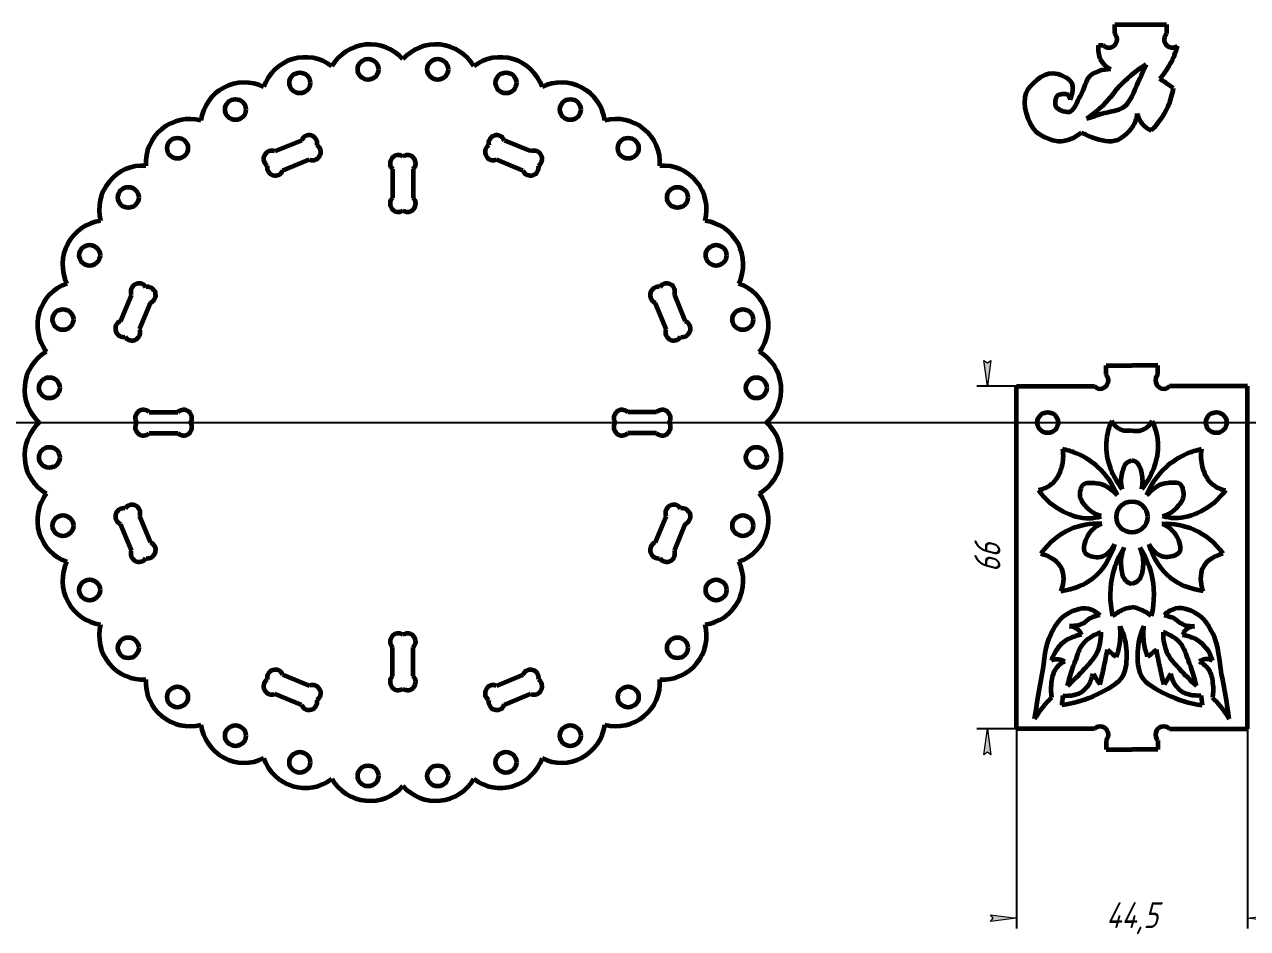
# Model space of a CAD drawing. Header units: millimetres. Extents: x 106 to 531, y -91 to 273.
# Drawn here: x 295.3 to 530.8, y -91.5 to 82.7 of the extents above; entities that cross this region are included whole.
import ezdxf

# ---------------------------------------------------------------- set-up
doc = ezdxf.new("R2010")
doc.units = ezdxf.units.MM
doc.linetypes.add('K5LT32773', pattern=[0])
doc.linetypes.add('K5LT_THIN', pattern=[0])
doc.styles.add('KDIMTEXTSTYLE', font='GOST_AU.SHX', dxfattribs={"width": 0.96, "oblique": 15, "height": 5})
doc.dimstyles.new('KDIMSTYLE (1.00)', dxfattribs={"dimtxt": 5, "dimasz": 1, "dimexe": 2, "dimexo": 0, "dimgap": 1, "dimtad": 1, "dimtxsty": 'KDIMTEXTSTYLE', "dimsah": 1, "dimcen": 0, "dimdle": 1, "dimadec": 0, "dimazin": 0, "dimtfac": 0.667, "dimtmove": 0, "dimatfit": 3, "dimfxl": 1, "dimtvp": 1, "dimtolj": 1, "dimtzin": 0, "dimarcsym": 0})

# ---------------------------------------------------------------- blocks, each defined once
blk = doc.blocks.new('KDIMARROW_01')
blk.add_hatch(color=0).paths.add_polyline_path([(0, 0), (-5, 0.658262491226197), (-4.5, 6e-16), (-5, -0.6582624912261956)])
at = {"color": 0, "linetype": 'K5LT_THIN', "lineweight": 18}
for p, q in [((-4.5, 6e-16), (-5, 0.658262491226197)), ((-5, 0.658262491226197), (0, 0)), ((0, 0), (-5, -0.6582624912261956)), ((-5, -0.6582624912261956), (-4.5, 6e-16)), ((0, 0), (-1, 0))]:
    blk.add_line(p, q, dxfattribs=at)

msp = doc.modelspace()

# ---------------------------------------------------------------- linework, layer by layer
at = {"color": 30, "linetype": 'K5LT32773', "lineweight": 60, "true_color": 0xff8000}
for p, q in [((505.1865528526904, 80.9413013043422), (505.1865528526904, 82.69623727407492)), ((505.1865528526904, 82.69623727407492), (515.1865528526904, 82.69623727407492)), ((515.1865528526904, 82.69623727407492), (515.1865528526904, 80.9413013043422)), ((502.0629952166823, 78.69623727407492), (502.9414888224231, 78.69623727407492)), ((348.5995160381447, 60.36153618014244), (343.5090581265144, 58.25299947445548)), ((387.6831647821882, 60.36153618014264), (392.7736226938185, 58.25299947445575)), ((345.0397918559746, 54.55748134441026), (350.1302497676048, 56.66601805009716)), ((391.2428889643583, 54.55748134441056), (386.1524310527282, 56.66601805009736)), ((366.1413404101675, 54.80951207320922), (366.1413404101675, 49.29964013374385)), ((370.1413404101675, 54.80951207320921), (370.1413404101675, 49.29964013374385)), ((313.7642083604016, 25.52622850239915), (315.8727450660886, 30.61668641402948)), ((422.5184724599317, 25.52622850239975), (420.4099357542448, 30.6166864140299)), ((319.5682631961338, 29.0859526845692), (317.4597264904469, 23.99549477293908)), ((416.7144176241995, 29.08595268456977), (418.8229543298864, 23.9954947729396)), ((503.5176299477621, 15.22946816064623), (503.517629947762, 16.98440413037888)), ((503.517629947762, 16.98440413037888), (508.517629947762, 16.98440413037888)), ((513.517629947762, 16.98440413037888), (508.517629947762, 16.98440413037888)), ((513.517629947762, 15.22946816064623), (513.517629947762, 16.98440413037888)), ((486.267629947762, 12.98440413037888), (501.2725659174948, 12.98440413037888)), ((486.267629947762, -53.01559586962112), (486.267629947762, 12.98440413037888)), ((530.767629947762, 12.98440413037888), (515.7626939780291, 12.98440413037888)), ((530.767629947762, -53.01559586962112), (530.767629947762, 12.98440413037888)), ((319.3162324673371, 7.984404130378892), (324.8261044068024, 7.984404130378891)), ((416.9664483529978, 7.984404130378945), (411.4565764135324, 7.984404130378937)), ((319.316232467337, 3.984404130378891), (324.8261044068024, 3.984404130378891)), ((416.9664483529978, 3.984404130378945), (411.4565764135324, 3.984404130378937)), ((313.7642083604016, -13.55742024164126), (315.8727450660886, -18.64787815327159)), ((319.5682631961338, -17.11714442381131), (317.4597264904469, -12.02668651218119)), ((416.7144176241995, -17.11714442381188), (418.8229543298864, -12.02668651218171)), ((422.5184724599317, -13.55742024164186), (420.4099357542448, -18.64787815327201)), ((366.1413404101675, -42.84070381245133), (366.1413404101675, -37.33083187298596)), ((370.1413404101675, -42.84070381245132), (370.1413404101675, -37.33083187298596)), ((345.0397918559746, -42.58867308365237), (350.1302497676048, -44.69720978933928)), ((391.2428889643583, -42.58867308365267), (386.1524310527282, -44.69720978933947)), ((348.5995160381447, -48.39272791938455), (343.5090581265144, -46.28419121369759)), ((387.6831647821882, -48.39272791938475), (392.7736226938185, -46.28419121369786)), ((501.2725659174948, -53.01559586962112), (486.267629947762, -53.01559586962112)), ((515.7626939780291, -53.01559586962112), (530.767629947762, -53.01559586962112)), ((503.517629947762, -55.26065989988851), (503.517629947762, -57.01559586962112)), ((513.517629947762, -55.26065989988852), (513.517629947762, -57.01559586962112)), ((503.517629947762, -57.01559586962112), (508.517629947762, -57.01559586962112)), ((513.517629947762, -57.01559586962112), (508.517629947762, -57.01559586962112))]:
    msp.add_line(p, q, dxfattribs=at)
at = {"color": 9, "true_color": 0xdca5c1}
msp.add_xline((327.2715900059799, 5.984404130378888), (1, 0), dxfattribs=at)
at = {"color": 30, "linetype": 'K5LT32773', "lineweight": 60, "true_color": 0xff8000}
for centre, radius in [((361.4381026930813, 74.04351882060044), 2), ((374.8445781272536, 74.04351882060044), 2), ((348.2892289251578, 71.42804521104642), 2), ((387.9934518951773, 71.42804521104642), 2), ((335.9032606684106, 66.29760917597903), 2), ((400.3794201519244, 66.29760917597903), 2), ((324.7561837368158, 58.84937049504438), 2), ((411.5264970835191, 58.84937049504438), 2), ((315.2763740455017, 49.36956080373031), 2), ((421.0063067748333, 49.36956080373031), 2), ((307.8281353645672, 38.22248387213554), 2), ((428.4545454557678, 38.22248387213554), 2), ((302.6976993294998, 25.83651561538835), 2), ((433.5849814908352, 25.83651561538835), 2), ((300.0822257199458, 12.68764184746476), 2), ((436.2004551003892, 12.68764184746476), 2), ((492.2889654193081, 5.989688534463987), 2), ((524.7462944762159, 5.989688534463987), 2), ((300.0822257199458, -0.7188335867071771), 2), ((436.2004551003891, -0.7188335867073761), 2), ((508.517629947762, -12.19291463669181), 3), ((302.6976993294998, -13.8677073546308), 2), ((433.5849814908351, -13.86770735463097), 2), ((307.8281353645672, -26.25367561137796), 2), ((428.4545454557677, -26.25367561137813), 2), ((315.2763740455017, -37.40075254297273), 2), ((421.006306774833, -37.40075254297288), 2), ((324.7561837368158, -46.8805622342868), 2), ((411.526497083519, -46.88056223428696), 2), ((335.9032606684106, -54.32880091522145), 2), ((400.3794201519243, -54.32880091522154), 2), ((348.2892289251578, -59.45923695028885), 2), ((387.993451895177, -59.45923695028895), 2), ((361.4381026930813, -62.07471055984286), 2), ((374.8445781272534, -62.07471055984294), 2)]:
    msp.add_circle(centre, radius, dxfattribs=at)
for centre, radius, start, end in [((504.0640208375568, 79.81876928920856), 1.587499999999989, 225.0000000000004, 45.00000000000087), ((516.309084867824, 79.81876928920856), 1.587499999999989, 134.9999999999996, 307.1871231108504), ((361.7988387102004, 70.38090457384206), 8.463246132199643, 41.46008616123297, 149.7899138387678), ((374.4838421101347, 70.38090457384206), 8.463246132199643, 30.2100861612322, 138.539913838767), ((349.3575740936806, 67.90618317577332), 8.463246132199643, 52.71008616123248, 161.0399138387673), ((386.9251067266543, 67.90618317577332), 8.463246132199643, 18.96008616123267, 127.2899138387675), ((337.6381590826452, 63.05184253512357), 8.463246132199643, 63.96008616123301, 172.2899138387679), ((398.6445217376897, 63.05184253512357), 8.463246132199643, 7.710086161232176, 116.039913838767), ((327.0909642236461, 56.00443224036803), 8.463246132199641, 75.21008616123251, 183.5399138387673), ((409.1917165966889, 56.00443224036803), 8.463246132199641, 356.4600861612327, 104.7899138387675), ((350.0661747960063, 59.75402623126271), 1.587499999999999, 348.9451007451955, 157.4999999999946), ((386.2165060243266, 59.75402623126291), 1.587499999999999, 22.50000000000577, 191.0548992548045), ((350.7377597164846, 58.13267680795875), 1.587499999999999, 247.4999999999923, 56.05489925480283), ((385.5449211038484, 58.13267680795894), 1.587499999999999, 123.9451007451972, 292.5000000000098), ((342.9015481776347, 56.78634071659391), 1.587499999999999, 67.49999999999122, 236.0548992548028), ((367.2638724253011, 55.93204408834288), 1.587499999999999, 56.4451007451972, 225.0000000000007), ((369.0188083950338, 55.93204408834288), 1.587499999999999, 314.9999999999989, 123.5548992548028), ((393.3811326426982, 56.78634071659411), 1.587499999999999, 303.9451007451972, 112.5000000000035), ((318.1213123001781, 47.03478031690005), 8.463246132199641, 86.46008616123271, 194.7899138387675), ((343.573133098113, 55.16499129328994), 1.587499999999999, 168.9451007451955, 337.4999999999956), ((392.70954772222, 55.16499129329014), 1.587499999999999, 202.5000000000014, 11.0548992548045), ((418.1613685201568, 47.03478031690005), 8.463246132199641, 345.2100861612325, 93.5399138387673), ((367.2638724253011, 48.17710811861019), 1.587499999999999, 134.9999999999992, 303.5548992548028), ((369.0188083950338, 48.17710811861019), 1.587499999999999, 236.4451007451972, 45.00000000000101), ((311.0739020054226, 36.48758545790091), 8.463246132199643, 97.71008616123223, 206.0399138387671), ((425.2087788149124, 36.48758545790091), 8.463246132199643, 333.9600861612329, 82.28991383876782), ((306.2195613647729, 24.76817044686553), 8.463246132199643, 108.9600861612328, 217.2899138387676), ((317.3394038239502, 31.22419636290911), 1.587499999999999, 33.94510074519749, 202.5000000000049), ((318.9607532472542, 30.55261144243084), 1.587499999999999, 292.5000000000033, 101.0548992548047), ((417.3219275730793, 30.55261144243141), 1.587499999999999, 78.94510074519532, 247.4999999999932), ((418.9432769963832, 31.22419636290968), 1.587499999999999, 337.4999999999937, 146.0548992548025), ((430.0631194555621, 24.76817044686553), 8.463246132199643, 322.7100861612325, 71.03991383876725), ((314.3717183092814, 24.05956974453753), 1.587499999999999, 112.5000000000066, 281.0548992548047), ((315.9930677325854, 23.38798482405926), 1.587499999999999, 213.9451007451975, 22.50000000001028), ((420.2896130877481, 23.38798482405983), 1.587499999999999, 157.4999999999944, 326.0548992548025), ((421.910962511052, 24.05956974453809), 1.587499999999999, 258.9451007451953, 67.49999999999945), ((303.7448399667041, 12.32690583034577), 8.463246132199643, 120.2100861612322, 228.539913838767), ((432.5378408536308, 12.32690583034577), 8.463246132199643, 311.4600861612329, 59.78991383876777), ((502.3950979326285, 14.10693614551252), 1.587499999999989, 225.0000000000002, 45.00000000000362), ((514.6401619628955, 14.10693614551252), 1.587499999999989, 134.9999999999964, 314.9999999999998), ((318.1937004522034, 6.861872115245262), 1.587499999999999, 44.99999999999934, 213.5548992548027), ((325.948636421936, 6.861872115245262), 1.587499999999999, 326.4451007451973, 135.0000000000007), ((410.3340443983988, 6.861872115245319), 1.587499999999999, 44.99999999999878, 213.5548992548027), ((418.0889803681314, 6.861872115245319), 1.587499999999999, 326.4451007451973, 135.0000000000009), ((303.7448399667041, -0.3580975695882103), 8.463246132199643, 131.460086161233, 239.7899138387678), ((318.1937004522034, 5.10693614551252), 1.587499999999999, 146.4451007451974, 315.0000000000007), ((325.948636421936, 5.10693614551252), 1.587499999999999, 224.9999999999992, 33.55489925480269), ((410.3340443983988, 5.106936145512577), 1.587499999999999, 146.4451007451974, 315.0000000000002), ((418.0889803681314, 5.106936145512577), 1.587499999999999, 224.9999999999994, 33.55489925480269), ((432.5378408536307, -0.3580975695883808), 8.463246132199643, 300.2100861612323, 48.53991383876703), ((306.2195613647729, -12.79936218610794), 8.463246132199643, 142.7100861612324, 251.0399138387673), ((430.063119455562, -12.79936218610811), 8.463246132199643, 288.9600861612326, 37.28991383876744), ((314.3717183092814, -12.09076148377964), 1.587499999999999, 78.94510074519532, 247.4999999999933), ((315.9930677325854, -11.41917656330137), 1.587499999999999, 337.4999999999897, 146.0548992548025), ((420.2896130877481, -11.41917656330194), 1.587499999999999, 33.94510074519754, 202.5000000000055), ((421.910962511052, -12.09076148378021), 1.587499999999999, 292.5000000000005, 101.0548992548047), ((317.3394038239502, -19.25538810215122), 1.587499999999999, 157.4999999999951, 326.0548992548026), ((318.9607532472542, -18.58380318167296), 1.587499999999999, 258.9451007451953, 67.49999999999675), ((417.3219275730793, -18.58380318167352), 1.587499999999999, 112.5000000000067, 281.0548992548047), ((418.9432769963832, -19.25538810215179), 1.587499999999999, 213.9451007451975, 22.50000000000636), ((311.0739020054226, -24.51877719714332), 8.463246132199643, 153.960086161233, 262.2899138387678), ((425.2087788149123, -24.51877719714349), 8.463246132199643, 277.7100861612321, 26.03991383876698), ((318.1213123001781, -35.06597205614247), 8.463246132199641, 165.2100861612325, 273.5399138387673), ((418.1613685201567, -35.06597205614263), 8.463246132199641, 266.4600861612327, 14.78991383876746), ((367.2638724253011, -36.2082998578523), 1.587499999999999, 56.4451007451972, 225.0000000000008), ((369.0188083950338, -36.2082998578523), 1.587499999999999, 314.999999999999, 123.5548992548028), ((343.573133098113, -43.19618303253205), 1.587499999999999, 22.5000000000043, 191.0548992548045), ((392.70954772222, -43.19618303253225), 1.587499999999999, 348.9451007451955, 157.4999999999986), ((327.0909642236461, -44.03562397961045), 8.463246132199641, 176.4600861612327, 284.7899138387675), ((342.9015481776347, -44.81753245583602), 1.587499999999999, 123.9451007451972, 292.5000000000088), ((350.7377597164846, -46.16386854720086), 1.587499999999999, 303.9451007451971, 112.5000000000076), ((367.2638724253011, -43.96323582758499), 1.587499999999999, 134.9999999999993, 303.5548992548028), ((369.0188083950338, -43.96323582758499), 1.587499999999999, 236.4451007451972, 45.00000000000107), ((385.5449211038484, -46.16386854720106), 1.587499999999999, 67.49999999999021, 236.0548992548028), ((393.3811326426982, -44.81753245583622), 1.587499999999999, 247.4999999999965, 56.05489925480283), ((409.1917165966888, -44.03562397961058), 8.463246132199641, 255.2100861612325, 3.539913838767276), ((350.0661747960063, -47.78521797050482), 1.587499999999999, 202.5000000000054, 11.0548992548045), ((386.2165060243266, -47.78521797050502), 1.587499999999999, 168.9451007451955, 337.4999999999942), ((337.6381590826452, -51.08303427436599), 8.463246132199643, 187.7100861612321, 296.039913838767), ((398.6445217376896, -51.0830342743661), 8.463246132199643, 243.9600861612329, 352.2899138387677), ((502.3950979326285, -54.13812788475477), 1.587499999999989, 314.9999999999964, 134.9999999999997), ((514.6401619628955, -54.13812788475477), 1.587499999999989, 45.00000000000026, 225.0000000000036), ((349.3575740936806, -55.93737491501574), 8.463246132199643, 198.9600861612327, 307.2899138387675), ((386.9251067266541, -55.93737491501579), 8.463246132199643, 232.7100861612323, 341.0399138387672), ((361.7988387102004, -58.41209631308448), 8.463246132199643, 210.2100861612322, 318.5399138387671), ((374.4838421101344, -58.41209631308456), 8.463246132199643, 221.460086161233, 329.7899138387678)]:
    msp.add_arc(centre, radius, start, end, dxfattribs=at)
for points, knots in [([(502.0629952166823, 78.69623727407492), (501.9338714740659, 77.66931497707031), (502.0608023102589, 76.77015478705539), (502.4437877252614, 75.99875670403013), (502.8313591685018, 75.21812157632158), (503.4811541155543, 74.5683266292691), (504.3931725664188, 74.04937186287269)], [0, 0, 0, 0, 1, 1, 1, 2, 2, 2, 2]), ([(513.860718032477, 72.22260058371187), (514.6543361686428, 73.12371788147206), (515.3312058513629, 74.0877443992857), (515.8913270806378, 75.11468013715285), (516.4788844801939, 76.19191781377822), (516.9379760371471, 77.33837855694675), (517.2686017514973, 78.55406236665847)], [0, 0, 0, 0, 1, 1, 1, 2, 2, 2, 2]), ([(496.595633201789, 68.20121733940036), (497.1819211971574, 69.51920078123868), (497.3000657329851, 70.5825016036882), (496.9500668092722, 71.3911198067489), (496.4963299211047, 72.43940847941178), (494.4192316003021, 73.2015740776302), (493.2285139306989, 73.25189624603556), (491.3976824815177, 73.32927093430925), (488.7702495355758, 71.07323648205926), (488.0892266221929, 69.44173496559146), (487.2793106219663, 67.50144902716727), (488.3687090460949, 63.62107074658722), (490.0386114633504, 62.08723761031565), (491.1835528535337, 61.03558990611137), (493.3030724606641, 60.1248047582711), (494.912073566244, 60.226461171029), (496.2219265716969, 60.3092174583384), (497.5215164658018, 60.87040400352009), (498.8108432485589, 61.91002080657407)], [0, 0, 0, 0, 1, 1, 1, 2, 2, 2, 3, 3, 3, 4, 4, 4, 5, 5, 5, 6, 6, 6, 6]), ([(504.3931725664188, 74.04937186287269), (502.8096118068229, 74.04068938150263), (501.5395580466748, 73.65671964006252), (500.5830112859747, 72.89746263855238), (499.5069027636422, 72.04330373745722), (499.3260547834116, 70.17736070919638), (498.5450180429465, 68.9100845543667), (497.8802855906531, 67.83151866560803), (497.3293227843134, 65.94074890192948), (496.3298079961767, 65.80879048888895), (495.6523025000592, 65.71934453855883), (494.2518925128396, 66.17414951935723), (493.9373811456653, 66.78348290946768), (493.6657550366111, 67.30973052766814), (493.7672766966737, 68.61774949736093), (494.2032063512777, 68.9986929562375), (494.5856625422832, 69.33290785245231), (495.7483072357343, 69.53899280389504), (496.152591192435, 69.17590975997908), (496.3737239208085, 68.97731285105766), (496.5214045905932, 68.65241537753143), (496.595633201789, 68.20121733940036)], [0, 0, 0, 0, 1, 1, 1, 2, 2, 2, 3, 3, 3, 4, 4, 4, 5, 5, 5, 6, 6, 6, 7, 7, 7, 7]), ([(511.2147729091162, 74.99161292211281), (509.5469498580442, 73.8955450924452), (508.0086096700436, 72.66487294204478), (506.5997523451147, 71.29959647091155), (505.2998772421448, 70.0399310228251), (504.3457881778675, 68.421694540157), (503.0308031089534, 67.17684476707015), (502.0180519123264, 66.21810909233308), (500.9309581794728, 65.3361273845461), (499.7695219103923, 64.53089964370925)], [0, 0, 0, 0, 1, 1, 1, 2, 2, 2, 3, 3, 3, 3]), ([(511.2147729091162, 74.99161292211281), (510.7514976450459, 73.81749353446173), (510.238717582379, 72.66886619408803), (509.6764327211156, 71.54573090099163), (508.825723621839, 69.84648292300211), (508.2705225133694, 67.59444445081817), (506.7843531676747, 66.62304229938997), (505.8162608331656, 65.9902698772919), (504.4033229106367, 65.93146293143724), (503.2154039315135, 65.5769709715496), (502.065153849707, 65.23371994767803), (500.9165265093332, 64.88502950506458), (499.7695219103923, 64.53089964370925)], [0, 0, 0, 0, 1, 1, 1, 2, 2, 2, 3, 3, 3, 4, 4, 4, 4]), ([(512.2608442369565, 62.31568977298849), (513.6539920753924, 63.67624165040158), (514.7205746057393, 65.19407063589543), (515.4605918279976, 66.86917672947004), (515.9551188317905, 67.98859013306995), (516.3038092744041, 69.17823987845702), (516.5066631558379, 70.43812596563126)], [0, 0, 0, 0, 1, 1, 1, 2, 2, 2, 2]), ([(498.8108432485589, 61.91002080657407), (499.5136180613349, 61.49923887123785), (500.2412096759161, 61.14542889138397), (500.9921780450389, 60.89763452952346), (502.4938975003738, 60.40211750187171), (504.3760761647469, 59.89571918569513), (505.7835348288414, 60.48678490469342), (506.3784844673823, 60.7366354650281), (506.9664953128122, 61.17823281715548), (507.4667151739205, 61.62659389775075), (507.9376394251859, 62.04869650220958), (508.3917759430032, 62.54012015235153), (508.7177199628102, 63.07483606832258), (509.1558251708252, 63.79355404858848), (509.4294224310945, 64.60616026806633), (509.5385117436181, 65.51265472675617)], [0, 0, 0, 0, 1, 1, 1, 2, 2, 2, 3, 3, 3, 4, 4, 4, 5, 5, 5, 5]), ([(509.5385117436181, 65.51265472675617), (509.7321915549846, 64.67410502261777), (510.0858332517506, 63.97765168314865), (510.599436833916, 63.42329470834886), (511.0370893059421, 62.95091540876696), (511.5908917736222, 62.58171376364683), (512.2608442369565, 62.31568977298849)], [0, 0, 0, 0, 1, 1, 1, 2, 2, 2, 2]), ([(504.6391998295042, 6.331719039613809), (503.8967918009446, 4.707833316934583), (503.5229351736972, 3.083346013854708), (503.517629947762, 1.458257130374179), (503.5122483541285, -0.1902245923710026), (503.9840718746293, -1.952835116881708), (504.6391998295042, -3.489045110823625), (505.1396380455832, -4.662523029405037), (505.8042010332068, -5.770128008777675), (506.632888792375, -6.811860048941547)], [0, 0, 0, 0, 1, 1, 1, 2, 2, 2, 3, 3, 3, 3]), ([(508.517629947762, 4.458535228451566), (507.4957191017027, 4.287270474945934), (506.6370921406439, 4.414866583780302), (505.9417490645855, 4.84132355495467), (505.4132337234699, 5.165464341498371), (504.9790506451095, 5.662262836384748), (504.6391998295042, 6.331719039613809)], [0, 0, 0, 0, 1, 1, 1, 2, 2, 2, 2]), ([(508.517629947762, 4.458535228451566), (509.5395407938213, 4.287270474945934), (510.3981677548801, 4.414866583780302), (511.0935108309385, 4.84132355495467), (511.622026172054, 5.165464341498371), (512.0562092504144, 5.662262836384748), (512.3960600660198, 6.331719039613809)], [0, 0, 0, 0, 1, 1, 1, 2, 2, 2, 2]), ([(512.3960600660198, 6.331719039613809), (513.1384680945794, 4.707833316934583), (513.5123247218268, 3.083346013854708), (513.517629947762, 1.458257130374179), (513.5230115413955, -0.1902245923710026), (513.0511880208946, -1.952835116881708), (512.3960600660198, -3.489045110823625), (511.8956218499408, -4.662523029405037), (511.2310588623171, -5.770128008777675), (510.402371103149, -6.811860048941547)], [0, 0, 0, 0, 1, 1, 1, 2, 2, 2, 3, 3, 3, 3]), ([(495.1304090246769, 0.9072591293141485), (495.3215370175656, -0.3043468537513832), (495.2702590133366, -1.449555614867492), (494.9765750119897, -2.528367154034164), (494.6788060165326, -3.622184409423696), (494.1389001091206, -4.840675464928132), (493.3356788766591, -5.605047407778919), (492.6066717838336, -6.29879471596125), (491.6665750396339, -6.777389422099318), (490.5153886440597, -7.040831526193138)], [0, 0, 0, 0, 1, 1, 1, 2, 2, 2, 3, 3, 3, 3]), ([(505.6936778958673, -8.015113606545647), (504.8024874009896, -5.872411877383414), (503.5718152994917, -4.077681729365636), (502.0016615913735, -2.630923162492323), (500.8249224957287, -1.546661565174517), (499.3849610187496, -0.6028143520074991), (497.8994212530472, 0.0355330574197978), (497.0180027277033, 0.4142851078628738), (496.0949986515799, 0.7048604651609907), (495.1304090246769, 0.9072591293141485)], [0, 0, 0, 0, 1, 1, 1, 2, 2, 2, 3, 3, 3, 3]), ([(511.3415819996567, -8.015113606545647), (512.2327724945343, -5.872411877383414), (513.4634445960322, -4.077681729365636), (515.0335983041505, -2.630923162492323), (516.2103373997952, -1.546661565174517), (517.6502988767744, -0.6028143520074991), (519.1358386424768, 0.0355330574197978), (520.0172571678206, 0.4142851078628738), (520.9402612439441, 0.7048604651609907), (521.9048508708471, 0.9072591293141485)], [0, 0, 0, 0, 1, 1, 1, 2, 2, 2, 3, 3, 3, 3]), ([(521.9048508708471, 0.9072591293141485), (521.7137228779582, -0.3043468537513832), (521.7650008821873, -1.449555614867492), (522.0586848835343, -2.528367154034164), (522.3564538789914, -3.622184409423696), (522.8963597864033, -4.840675464928132), (523.6995810188648, -5.605047407778919), (524.4285881116904, -6.29879471596125), (525.3686848558903, -6.777389422099318), (526.5198712514642, -7.040831526193138)], [0, 0, 0, 0, 1, 1, 1, 2, 2, 2, 3, 3, 3, 3]), ([(506.632888792375, -6.811860048941547), (506.3904594753602, -5.749174893582349), (506.3904594753601, -4.74002369015394), (506.632888792375, -3.784406438656326), (506.8154244570461, -3.064880300806323), (507.0208939852035, -2.157135678806348), (507.5928131078313, -1.716877143827389), (507.8500978993825, -1.518821473157942), (508.1583701793595, -1.371140809241595), (508.517629947762, -1.273835152078334)], [0, 0, 0, 0, 1, 1, 1, 2, 2, 2, 3, 3, 3, 3]), ([(510.402371103149, -6.811860048941547), (510.6448004201639, -5.749174893582349), (510.6448004201638, -4.74002369015394), (510.402371103149, -3.784406438656326), (510.2198354384778, -3.064880300806323), (510.0143659103204, -2.157135678806348), (509.4424467876927, -1.716877143827389), (509.1851619961415, -1.518821473157942), (508.8768897161646, -1.371140809241595), (508.517629947762, -1.273835152078334)], [0, 0, 0, 0, 1, 1, 1, 2, 2, 2, 3, 3, 3, 3]), ([(490.5153886440597, -7.040831526193138), (491.8623159436059, -8.872913653143492), (493.4519340747073, -10.24032709925227), (495.2842430373641, -11.14307186451948), (496.7804164507899, -11.88020885638556), (498.5765302043975, -12.46537061297042), (500.2582094475848, -12.42502197024646), (501.0393605783275, -12.40627975884353), (501.8256233098402, -12.28663108230901), (502.6169976421224, -12.06607594064291)], [0, 0, 0, 0, 1, 1, 1, 2, 2, 2, 3, 3, 3, 3]), ([(502.6169976421224, -12.06607594064291), (501.5170173883886, -11.71534913353802), (500.6111059803416, -11.16838375509451), (499.8992634179813, -10.42517980531237), (499.3313142662386, -9.83220872551206), (498.6776509344024, -9.04217414201807), (498.5660353080252, -8.271503627691047), (498.4613598315443, -7.548752648143108), (498.6526113979367, -6.407390474725048), (499.1300933545451, -5.963993437382477), (499.6389200291815, -5.491489216160993), (500.8431691420403, -5.574035412794622), (501.6427155617699, -5.656325412008002), (503.1233270656588, -5.808711210360443), (504.4736478436914, -6.594973941872993), (505.6936778958673, -8.015113606545647)], [0, 0, 0, 0, 1, 1, 1, 2, 2, 2, 3, 3, 3, 4, 4, 4, 5, 5, 5, 5]), ([(514.4182622534015, -12.06607594064291), (515.5182425071354, -11.71534913353802), (516.4241539151824, -11.16838375509451), (517.1359964775427, -10.42517980531237), (517.7039456292854, -9.83220872551206), (518.3576089611215, -9.04217414201807), (518.4692245874987, -8.271503627691047), (518.5739000639796, -7.548752648143108), (518.3826484975873, -6.407390474725048), (517.9051665409788, -5.963993437382477), (517.3963398663425, -5.491489216160993), (516.1920907534836, -5.574035412794622), (515.392544333754, -5.656325412008002), (513.9119328298651, -5.808711210360443), (512.5616120518326, -6.594973941872993), (511.3415819996567, -8.015113606545647)], [0, 0, 0, 0, 1, 1, 1, 2, 2, 2, 3, 3, 3, 4, 4, 4, 5, 5, 5, 5]), ([(526.5198712514642, -7.040831526193138), (525.1729439519181, -8.872913653143492), (523.5833258208166, -10.24032709925227), (521.7510168581598, -11.14307186451948), (520.2548434447341, -11.88020885638556), (518.4587296911265, -12.46537061297042), (516.7770504479391, -12.42502197024646), (515.9958993171964, -12.40627975884353), (515.2096365856838, -12.28663108230901), (514.4182622534015, -12.06607594064291)], [0, 0, 0, 0, 1, 1, 1, 2, 2, 2, 3, 3, 3, 3]), ([(502.7024601742544, -13.48476668461113), (500.4628843312982, -13.41850816404249), (498.4260081331367, -13.78884929098092), (496.5918315797703, -14.59579006542641), (494.449298989961, -15.5383912038622), (492.5833494657712, -17.07673126960643), (490.993983007201, -19.21081026265912)], [0, 0, 0, 0, 1, 1, 1, 2, 2, 2, 2]), ([(502.7024601742544, -13.48476668461113), (501.3853277522787, -14.07939127028716), (500.4594749349326, -14.89129297165217), (499.9249017222161, -15.92047178870617), (499.467451998186, -16.80116980095144), (498.9595077024729, -18.37228874274535), (499.4121217003013, -19.03988358868754), (499.8068209446685, -19.6220555553105), (501.2073586248591, -19.98687363468596), (502.018753478368, -19.93724862703834), (503.2111944809729, -19.86431879069823), (504.2794861932954, -19.0381731998356), (505.2236286153352, -17.4588118544504)], [0, 0, 0, 0, 1, 1, 1, 2, 2, 2, 3, 3, 3, 4, 4, 4, 4]), ([(514.3327997212696, -13.48476668461113), (515.6499321432452, -14.07939127028716), (516.5757849605914, -14.89129297165217), (517.1103581733079, -15.92047178870617), (517.567807897338, -16.80116980095144), (518.075752193051, -18.37228874274535), (517.6231381952226, -19.03988358868754), (517.2284389508554, -19.6220555553105), (515.8279012706648, -19.98687363468596), (515.0165064171559, -19.93724862703834), (513.824065414551, -19.86431879069823), (512.7557737022286, -19.0381731998356), (511.8116312801887, -17.4588118544504)], [0, 0, 0, 0, 1, 1, 1, 2, 2, 2, 3, 3, 3, 4, 4, 4, 4]), ([(514.3327997212696, -13.48476668461113), (516.5723755642258, -13.41850816404249), (518.6092517623872, -13.78884929098092), (520.4434283157536, -14.59579006542641), (522.585960905563, -15.5383912038622), (524.4519104297527, -17.07673126960643), (526.041276888323, -19.21081026265912)], [0, 0, 0, 0, 1, 1, 1, 2, 2, 2, 2]), ([(494.8398331715616, -26.47519390645135), (497.30286730261, -26.11439733986303), (499.3682312797666, -25.27400785950275), (501.0359251030314, -23.95402546537051), (502.9625940610144, -22.42906382770018), (504.3584952317824, -20.26399262406014), (505.2236286153352, -17.4588118544504)], [0, 0, 0, 0, 1, 1, 1, 2, 2, 2, 2]), ([(506.9756270235438, -18.09978688184384), (505.9874348962194, -19.67968768524831), (505.2752404213378, -21.31773497747597), (504.839043598899, -23.01392875852682), (504.1642131501015, -25.63807261201568), (504.1499692606039, -28.40138717455625), (504.7963119304061, -31.30387244614853)], [0, 0, 0, 0, 1, 1, 1, 2, 2, 2, 2]), ([(506.9756270235438, -18.09978688184384), (506.4713012259584, -19.34905181980403), (506.2861306624892, -20.57402631660037), (506.4201153331362, -21.77471037223285), (506.5185361912036, -22.65669451603397), (506.6228227481961, -23.78580390745829), (507.2320170345012, -24.38134215029947), (507.5615120405738, -24.7034510100716), (507.9900496783274, -24.94559713153134), (508.517629947762, -25.10778051467869)], [0, 0, 0, 0, 1, 1, 1, 2, 2, 2, 3, 3, 3, 3]), ([(510.0596328719802, -18.09978688184384), (510.5639586695655, -19.34905181980403), (510.7491292330348, -20.57402631660037), (510.6151445623877, -21.77471037223285), (510.5167237043204, -22.65669451603397), (510.4124371473279, -23.78580390745829), (509.8032428610228, -24.38134215029947), (509.4737478549501, -24.7034510100716), (509.0452102171965, -24.94559713153134), (508.517629947762, -25.10778051467869)], [0, 0, 0, 0, 1, 1, 1, 2, 2, 2, 3, 3, 3, 3]), ([(510.0596328719802, -18.09978688184384), (511.0478249993046, -19.67968768524831), (511.7600194741862, -21.31773497747597), (512.1962162966249, -23.01392875852682), (512.8710467454224, -25.63807261201568), (512.88529063492, -28.40138717455625), (512.2389479651179, -31.30387244614853)], [0, 0, 0, 0, 1, 1, 1, 2, 2, 2, 2]), ([(522.1954267239623, -26.47519390645135), (519.7323925929139, -26.11439733986303), (517.6670286157573, -25.27400785950275), (515.9993347924925, -23.95402546537051), (514.0726658345095, -22.42906382770018), (512.6767646637416, -20.26399262406014), (511.8116312801887, -17.4588118544504)], [0, 0, 0, 0, 1, 1, 1, 2, 2, 2, 2]), ([(490.993983007201, -19.21081026265912), (493.0140166224332, -19.83017293264942), (494.3244544562153, -20.79875741848838), (494.9252965085474, -22.11656372017601), (495.4611021963409, -23.29172799024306), (495.4326144173457, -24.74460471900151), (494.8398331715616, -26.47519390645135)], [0, 0, 0, 0, 1, 1, 1, 2, 2, 2, 2]), ([(526.041276888323, -19.21081026265912), (524.0212432730907, -19.83017293264942), (522.7108054393086, -20.79875741848838), (522.1099633869766, -22.11656372017601), (521.574157699183, -23.29172799024306), (521.6026454781783, -24.74460471900151), (522.1954267239623, -26.47519390645135)], [0, 0, 0, 0, 1, 1, 1, 2, 2, 2, 2]), ([(489.7746602755419, -51.11113423700671), (490.2004463561725, -48.21847282624062), (490.6927152358936, -45.33869987987176), (491.2514669147054, -42.4718153979001), (491.7620597567842, -39.85202784097564), (491.7153718506, -36.95122650251259), (492.9497945497435, -34.64474021033342), (493.6007849448034, -33.4283818076664), (494.3858292687561, -32.04283013450924), (495.4603658363214, -31.24808494025732), (496.6964797652884, -30.33383443055143), (498.6545268967923, -29.48197445187255), (500.1123067496866, -29.84511863305197), (500.8762109938809, -30.03541305968071), (501.6146143134627, -30.45384160744371), (502.3275167084319, -31.10040427634097)], [0, 0, 0, 0, 1, 1, 1, 2, 2, 2, 3, 3, 3, 4, 4, 4, 5, 5, 5, 5]), ([(504.7963119304061, -31.30387244614853), (505.5277112102551, -30.67363374746767), (506.3253690221226, -30.20358539404582), (507.1892853660083, -29.89372738588298), (507.6159088784025, -29.7407117464389), (508.0586904056537, -29.62676063045786), (508.517629947762, -29.55187403793982)], [0, 0, 0, 0, 1, 1, 1, 2, 2, 2, 2]), ([(512.2389479651179, -31.30387244614853), (511.5075486852688, -30.67363374746767), (510.7098908734014, -30.20358539404582), (509.8459745295156, -29.89372738588298), (509.4193510171215, -29.7407117464389), (508.9765694898703, -29.62676063045786), (508.517629947762, -29.55187403793982)], [0, 0, 0, 0, 1, 1, 1, 2, 2, 2, 2]), ([(527.260599619982, -51.11113423700671), (526.8348135393514, -48.21847282624062), (526.3425446596303, -45.33869987987176), (525.7837929808186, -42.4718153979001), (525.2732001387398, -39.85202784097564), (525.3198880449239, -36.95122650251259), (524.0854653457804, -34.64474021033342), (523.4344749507205, -33.4283818076664), (522.6494306267679, -32.04283013450924), (521.5748940592025, -31.24808494025732), (520.3387801302356, -30.33383443055143), (518.3807329987317, -29.48197445187255), (516.9229531458374, -29.84511863305197), (516.159048901643, -30.03541305968071), (515.4206455820613, -30.45384160744371), (514.7077431870921, -31.10040427634097)], [0, 0, 0, 0, 1, 1, 1, 2, 2, 2, 3, 3, 3, 4, 4, 4, 5, 5, 5, 5]), ([(502.3275167084319, -31.10040427634097), (501.6706705259837, -31.21776645376245), (501.0553341035755, -31.41877588525168), (500.4815074412077, -31.70343257080865), (499.906541412196, -31.98865445898471), (499.4609040433957, -32.55964888557887), (498.8816336456871, -32.81103750616903), (498.1476873915657, -33.12955151472317), (497.3399291976044, -33.25893607694975), (496.4583590638031, -33.19919119284877)], [0, 0, 0, 0, 1, 1, 1, 2, 2, 2, 3, 3, 3, 3]), ([(514.7077431870921, -31.10040427634097), (515.3645893695403, -31.21776645376245), (515.9799257919484, -31.41877588525168), (516.5537524543163, -31.70343257080865), (517.1287184833279, -31.98865445898471), (517.5743558521283, -32.55964888557887), (518.1536262498369, -32.81103750616903), (518.8875725039582, -33.12955151472314), (519.6953306979195, -33.25893607694973), (520.5769008317206, -33.19919119284878)], [0, 0, 0, 0, 1, 1, 1, 2, 2, 2, 3, 3, 3, 3]), ([(498.8030060035371, -34.92198039132645), (497.7341593023393, -35.05639097067213), (496.7940625954956, -35.36975653962002), (495.982715883006, -35.86207709817015), (494.6252234376958, -36.68579577307788), (493.6281511728615, -38.01047749635764), (492.9914990885032, -39.83612226800943)], [0, 0, 0, 0, 1, 1, 1, 2, 2, 2, 2]), ([(506.2167509717559, -33.25880743845747), (506.9843054969967, -34.9077415564339), (507.3964550282359, -36.57282566264041), (507.4531995654736, -38.25405975707702), (507.5036815142769, -39.74974511487905), (507.4195165153681, -41.53133538732079), (506.7607883529917, -42.77946161008383), (505.8759912594038, -44.45593229618232), (503.5890364268346, -45.47869949923906), (501.7902654130598, -46.39978332478563), (499.7141607978767, -47.46287938678789), (497.4489868841759, -48.14539903764095), (494.9947436719576, -48.44734227734484)], [0, 0, 0, 0, 1, 1, 1, 2, 2, 2, 3, 3, 3, 4, 4, 4, 4]), ([(496.1109108884847, -44.7075324761995), (496.5110058251861, -43.0405726481193), (497.0237858471008, -41.41676924538928), (497.6492509542289, -39.83612226800943), (498.0800784922203, -38.74735450472849), (498.3866073167326, -37.50078288326362), (499.1021276829874, -36.63124713104227), (499.9311977817679, -35.6237201255418), (501.0707089415784, -34.88303787166495), (502.5206611624191, -34.40920036941171)], [0, 0, 0, 0, 1, 1, 1, 2, 2, 2, 3, 3, 3, 3]), ([(502.5206611624191, -34.40920036941171), (502.5514490940895, -35.93840395503366), (502.2665713041368, -37.32006123630394), (501.6660277925611, -38.55417221322256), (501.1395042619866, -39.63617286124029), (500.1747922210014, -40.53334937878712), (499.3585176939448, -41.45992567073945), (498.3481506752574, -42.60682183698631), (497.2656150734375, -43.68935743880633), (496.1109108884847, -44.7075324761995)], [0, 0, 0, 0, 1, 1, 1, 2, 2, 2, 3, 3, 3, 3]), ([(496.4583590538186, -33.1991911922944), (497.1902592275303, -33.28059222982843), (497.7723937578029, -33.54148972722454), (498.2047626446366, -33.98188368448275), (498.4539046795927, -34.23564997071389), (498.6533191325595, -34.5490155396618), (498.8030060035371, -34.92198039132645)], [0, 0, 0, 0, 1, 1, 1, 2, 2, 2, 2]), ([(505.4996107873997, -39.14430274455376), (505.8138117663711, -38.31612707476282), (506.0363725132403, -37.47534203103478), (506.1672930280072, -36.62194761336963), (506.336060002151, -35.52185421794498), (506.3525459834007, -34.40080749297426), (506.2167509717559, -33.25880743845747)], [0, 0, 0, 0, 1, 1, 1, 2, 2, 2, 2]), ([(510.818508923768, -33.25880743845747), (510.0509543985274, -34.9077415564339), (509.6388048672881, -36.57282566264041), (509.5820603300504, -38.25405975707702), (509.5315783812471, -39.74974511487905), (509.6157433801559, -41.53133538732079), (510.2744715425323, -42.77946161008383), (511.1592686361201, -44.45593229618232), (513.4462234686894, -45.47869949923906), (515.2449944824641, -46.39978332478563), (517.3210990976472, -47.46287938678789), (519.586273011348, -48.14539903764095), (522.0405162235663, -48.44734227734484)], [0, 0, 0, 0, 1, 1, 1, 2, 2, 2, 3, 3, 3, 4, 4, 4, 4]), ([(511.5356491081243, -39.14430274455376), (511.2214481291528, -38.31612707476282), (510.9988873822837, -37.47534203103478), (510.8679668675168, -36.62194761336963), (510.6991998933729, -35.52185421794498), (510.6827139121233, -34.40080749297426), (510.818508923768, -33.25880743845747)], [0, 0, 0, 0, 1, 1, 1, 2, 2, 2, 2]), ([(514.5145987331049, -34.40920036941171), (514.4838108014344, -35.93840395503366), (514.7686885913871, -37.32006123630394), (515.3692321029629, -38.55417221322256), (515.8957556335373, -39.63617286124029), (516.8604676745225, -40.53334937878712), (517.6767422015791, -41.45992567073945), (518.6871092202665, -42.60682183698631), (519.7696448220865, -43.68935743880633), (520.9243490070393, -44.7075324761995)], [0, 0, 0, 0, 1, 1, 1, 2, 2, 2, 3, 3, 3, 3]), ([(520.9243490070393, -44.7075324761995), (520.5242540703379, -43.0405726481193), (520.0114740484231, -41.41676924538928), (519.386008941295, -39.83612226800943), (518.9551814033036, -38.74735450472849), (518.6486525787914, -37.50078288326362), (517.9331322125365, -36.63124713104227), (517.1040621137561, -35.6237201255418), (515.9645509539455, -34.88303787166495), (514.5145987331049, -34.40920036941171)], [0, 0, 0, 0, 1, 1, 1, 2, 2, 2, 3, 3, 3, 3]), ([(520.5769008417052, -33.19919119229442), (519.8450006679934, -33.28059222982847), (519.262866137721, -33.54148972722458), (518.8304972508873, -33.98188368448275), (518.5813552159312, -34.23564997071389), (518.3819407629644, -34.5490155396618), (518.2322538919868, -34.92198039132645)], [0, 0, 0, 0, 1, 1, 1, 2, 2, 2, 2]), ([(518.2322538919868, -34.92198039132645), (519.3011005931846, -35.05639097067213), (520.2411973000284, -35.36975653962002), (521.052544012518, -35.86207709817015), (522.4100364578281, -36.68579577307788), (523.4071087226623, -38.01047749635764), (524.0437608070207, -39.83612226800943)], [0, 0, 0, 0, 1, 1, 1, 2, 2, 2, 2]), ([(492.9914990885032, -39.83612226800943), (493.461195274506, -39.6132617426135), (493.9169997384303, -39.52779840562771), (494.3589124802759, -39.57973225705206), (494.7546370851712, -39.62623805081976), (495.1392221016073, -39.78292083529371), (495.5126675295841, -40.0497806104739)], [0, 0, 0, 0, 1, 1, 1, 2, 2, 2, 2]), ([(502.3497344884474, -44.45114246524214), (502.6456027729653, -43.2636411823429), (502.920720420553, -42.07170395251504), (503.1750874312103, -40.87533077575856), (503.3969481449433, -39.83184559188789), (503.6030229105629, -38.78498578254023), (503.7933117280692, -37.73475134771557)], [0, 0, 0, 0, 1, 1, 1, 2, 2, 2, 2]), ([(514.6855254070765, -44.45114246524214), (514.3896571225586, -43.2636411823429), (514.1145394749709, -42.07170395251504), (513.8601724643137, -40.87533077575856), (513.6383117505807, -39.83184559188789), (513.432236984961, -38.78498578254023), (513.2419481674548, -37.73475134771557)], [0, 0, 0, 0, 1, 1, 1, 2, 2, 2, 2]), ([(524.0437608070207, -39.83612226800943), (523.5740646210179, -39.6132617426135), (523.1182601570937, -39.52779840562771), (522.6763474152481, -39.57973225705206), (522.2806228103527, -39.62623805081976), (521.8960377939168, -39.78292083529371), (521.5225923659399, -40.0497806104739)], [0, 0, 0, 0, 1, 1, 1, 2, 2, 2, 2]), ([(495.5126675295841, -40.0497806104739), (494.7397333474603, -40.46881223242613), (494.1414899885598, -40.99583614383851), (493.7179374528824, -41.63085234471104), (493.1856552640419, -42.42888277748623), (493.0441676597902, -43.54993934107384), (492.9487674200103, -44.53660580222792), (492.8714145107193, -45.33661973768751), (492.8999022897147, -46.14852143905252), (493.0342307569962, -46.97231090632297)], [0, 0, 0, 0, 1, 1, 1, 2, 2, 2, 3, 3, 3, 3]), ([(521.5225923659399, -40.0497806104739), (522.2955265480637, -40.46881223242613), (522.8937699069642, -40.99583614383851), (523.3173224426415, -41.63085234471104), (523.8496046314821, -42.42888277748623), (523.9910922357337, -43.54993934107384), (524.0864924755136, -44.53660580222792), (524.1638453848046, -45.33661973768751), (524.1353576058093, -46.14852143905252), (524.0010291385278, -46.97231090632297)], [0, 0, 0, 0, 1, 1, 1, 2, 2, 2, 3, 3, 3, 3]), ([(495.2135458501339, -46.58772588988691), (496.8056839893989, -46.72979240869321), (498.0876340441857, -46.44491461874058), (499.0593960144945, -45.733092520029), (500.0138552011174, -45.03394482531056), (500.6690741180084, -43.92292144449528), (501.0250527651676, -42.40002237758316)], [0, 0, 0, 0, 1, 1, 1, 2, 2, 2, 2]), ([(521.8217140453901, -46.58772588988691), (520.2295759061251, -46.72979240869321), (518.9476258513382, -46.44491461874058), (517.9758638810295, -45.733092520029), (517.0214046944066, -45.03394482531056), (516.3661857775155, -43.92292144449528), (516.0102071303563, -42.40002237758316)], [0, 0, 0, 0, 1, 1, 1, 2, 2, 2, 2]), ([(493.0342307569962, -46.97231090632297), (492.5543834885895, -47.45136596113993), (492.0985790246652, -47.94990209355705), (491.6668173652236, -48.46791930357431), (490.9742338720846, -49.29886424964414), (490.3435148421907, -50.17993589412161), (489.7746602755419, -51.11113423700671)], [0, 0, 0, 0, 1, 1, 1, 2, 2, 2, 2]), ([(524.0010291385278, -46.97231090632297), (524.4808764069346, -47.45136596113993), (524.9366808708587, -47.94990209355705), (525.3684425303004, -48.46791930357431), (526.0610260234394, -49.29886424964414), (526.6917450533332, -50.17993589412161), (527.260599619982, -51.11113423700671)], [0, 0, 0, 0, 1, 1, 1, 2, 2, 2, 2])]:
    msp.add_open_spline(points, degree=3, knots=knots, dxfattribs=at)
for points in [[(516.5066631558379, 70.43812596563126), (514.742699740264, 71.62777571101833), (515.624681448051, 71.03295083832481), (513.860718032477, 72.22260058371187)], [(503.7933117280692, -37.73475134771557), (504.9308444342894, -38.67445227894103), (504.3620780811793, -38.2046018133283), (505.4996107873997, -39.14430274455376)], [(513.2419481674548, -37.73475134771557), (512.1044154612343, -38.67445227894103), (512.6731818143446, -38.2046018133283), (511.5356491081243, -39.14430274455376)], [(501.0250527651676, -42.40002237758316), (501.9081739140208, -43.76743576935581), (501.4666133395942, -43.08372907346948), (502.3497344884474, -44.45114246524214)], [(516.0102071303563, -42.40002237758316), (515.1270859815031, -43.76743576935581), (515.5686465559297, -43.08372907346948), (514.6855254070765, -44.45114246524214)], [(495.2135458501339, -46.58772588988691), (495.0676777313497, -47.8274701481922), (495.1406117907418, -47.20759801903955), (494.9947436719576, -48.44734227734484)], [(521.8217140453901, -46.58772588988691), (521.9675821641742, -47.8274701481922), (521.8946481047822, -47.20759801903955), (522.0405162235663, -48.44734227734484)]]:
    msp.add_open_spline(points, degree=3, dxfattribs=at)

# ---------------------------------------------------------------- dimensions: what is measured, and where the dimension line sits
at = {"color": 7}
msp.add_linear_dim(base=(480.6775784260827, -53.01559586962112), p1=(486.267629947762, 12.98440413037888), p2=(486.267629947762, -53.01559586962112), angle=90, location=(480.6775784260827, -20.01559586962112), dimstyle='KDIMSTYLE (1.00)', override={"dimexo": 0, "dimpost": '\\H5.0;\\W0.965;\\Q15;<>', "dimblk1": 'KDIMARROW_01', "dimblk2": 'KDIMARROW_01', "dimse1": 0, "dimse2": 0, "dimclrt": 7, "dimtolj": 1}, dxfattribs=at).render()
msp.add_linear_dim(base=(486.267629947762, -89.48558066011904), p1=(530.767629947762, -53.01559586962112), p2=(486.267629947762, -53.01559586962112), location=(508.517629947762, -89.48558066011904), dimstyle='KDIMSTYLE (1.00)', override={"dimexo": 0, "dimpost": '\\H5.0;\\W0.965;\\Q15;<>', "dimblk1": 'KDIMARROW_01', "dimblk2": 'KDIMARROW_01', "dimse1": 0, "dimse2": 0, "dimclrt": 7, "dimtolj": 1}, dxfattribs=at).render()

doc.saveas('drawing.dxf')
